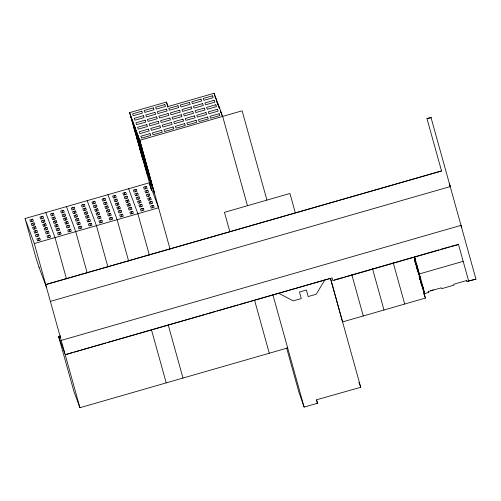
<?xml version="1.0" encoding="UTF-8"?>
<svg xmlns="http://www.w3.org/2000/svg" width="501" height="501" viewBox="0 0 501 501"><rect width="100%" height="100%" fill="white"/><g stroke="black" fill="none" stroke-linecap="round" stroke-linejoin="round"><path stroke-width="0.75" d="M324.736 280.04L316.25 294.237L308.196 296.554L306.38 290.023L299.479 292.008L301.295 298.546L293.235 300.863L278.706 293.285M151.684 190.649L129.596 112.644L166.42 102.047L168.073 106.525L214.102 93.28L222.663 116.42L247.475 205.711M129.596 112.644L139.81 140.261L242.121 110.815L266.933 200.112M25.05 218.536L149.323 182.771L158.573 207.777L34.3 243.536L25.05 218.536L35.966 257.815L39.103 267.49M426.952 118.549L431.067 117.635L426.952 118.549L441.538 170.96L45.71 284.593L441.538 170.96M287.655 347.938L79.922 407.72L73.985 391.676L58.579 336.478L60.652 335.883M58.767 336.979L60.264 336.547M58.905 337.348L60.402 336.916M59.043 337.724L60.54 337.292M72.695 352.541L65.186 354.702L332.088 277.892L332.889 280.635L458.509 244.482L450.938 246.392M74.192 352.109L105.711 343.035M107.214 342.603L151.49 329.865L166.226 382.883M152.223 329.652L205.028 314.459M206.525 314.027L215.53 311.434M217.033 311.002L238.044 304.952M239.547 304.527L248.552 301.934M250.055 301.502L253.807 300.418M334.28 279.965L343.254 277.379M344.744 276.953L412.799 257.364M414.296 256.938L438.97 249.836M440.467 249.404L449.441 246.824M463.131 261.353L419.331 273.953L414.966 262.148M430.472 290.649L433.346 289.822M420.671 282.445L424.779 293.555L428.612 292.452L428.361 291.544L441.4 287.793L441.657 288.701L453.931 285.169L453.674 284.261L466.719 280.51L466.97 281.412L469.13 280.792M475.95 279.151L468.629 280.992L475.95 279.151L430.973 117.391M414.145 257.52L425.412 298.076L342.565 321.918L330.46 278.362M286.635 348.013L298.934 392.264L304.12 407.1L317.509 403.249L316.532 399.798L360.745 387.279L330.485 278.381L254.558 300.205L269.287 353.224M316.288 403.393L317.44 403.061M449.541 184.199L449.359 183.71L450.23 186.591L50.376 301.389M461.578 227.51L460.983 225.369L61.216 340.411M466.531 280.222L466.97 281.412M428.173 291.256L428.612 292.452M415.047 258.773L414.239 256.587L415.423 260.132M417.302 266.895L416.588 264.954L418.059 269.619M415.066 261.178L416.25 264.728L414.778 260.063L415.874 263.369M416.87 266.069L417.684 268.254M416.888 268.254L416.168 266.313L416.275 266.751M420.076 276.878L419.362 274.936L420.834 279.602M416.456 267.428L417.264 269.619M417.84 271.16L419.024 274.711L417.552 270.045L418.648 273.346M419.644 276.051L420.458 278.237M422.712 286.359L421.999 284.418L423.47 289.083M419.093 276.909L419.901 279.101L419.525 277.742M421.285 282.833L420.189 279.533L421.66 284.192L420.708 281.474M422.28 285.532L423.094 287.724M419.562 278.518L420.283 280.46M423.52 292.96L425.412 298.076M358.879 382.219L360.745 387.279M216.075 99.16L215.386 97.294L215.787 98.741M217.271 102.392L217.753 103.688M219.425 108.216L218.718 106.3L219.344 108.529M220.371 110.759L221.085 112.694M144.989 186.829L145.71 188.771M146.367 190.562L147.087 192.503M147.751 194.294L148.471 196.229M149.129 198.027L149.849 199.962M150.513 201.753L151.227 203.694M151.991 205.748L152.705 207.69M134.825 189.754L135.546 191.695M136.203 193.486L136.923 195.428M137.587 197.219L138.301 199.16M138.965 200.951L139.685 202.886M140.349 204.677L141.063 206.619M141.821 208.673L142.541 210.614M128.613 188.733L137.863 213.733L149.342 255.04M124.279 192.791L124.993 194.732M125.657 196.524L126.377 198.459M127.041 200.25L127.755 202.191M128.419 203.982L129.139 205.924M129.797 207.715L130.517 209.656M131.275 211.71L131.995 213.651M114.115 195.716L114.829 197.657M115.493 199.448L116.213 201.389M116.871 203.181L117.591 205.116M118.255 206.907L118.969 208.848M119.633 210.639L120.353 212.581M121.11 214.635L121.831 216.576M107.903 194.695L117.146 219.695L128.625 261.002M103.563 198.753L104.283 200.688M104.947 202.479L105.661 204.421M106.325 206.212L107.045 208.153M107.709 209.944L108.423 211.885M109.086 213.676L109.807 215.618M110.564 217.666L111.278 219.607M93.399 201.678L94.119 203.613M94.783 205.404L95.497 207.345M96.161 209.136L96.881 211.078M97.538 212.869L98.259 214.81M98.922 216.601L99.636 218.542M100.4 220.597L101.114 222.532M87.187 200.657L96.436 225.657L107.915 266.964M82.853 204.709L83.573 206.65M84.231 208.441L84.951 210.382M85.615 212.173L86.329 214.115M86.992 215.906L87.713 217.847M88.376 219.638L89.09 221.58M89.848 223.628L90.568 225.569M72.689 207.633L73.403 209.575M74.067 211.366L74.787 213.307M75.451 215.098L76.165 217.039M76.828 218.831L77.549 220.772M78.206 222.563L78.926 224.504M79.684 226.552L80.404 228.494M66.476 206.619L75.726 231.619L87.199 272.92M62.143 210.67L62.857 212.612M63.521 214.403L64.241 216.344M64.898 218.135L65.618 220.077M66.282 221.868L66.996 223.803M67.66 225.6L68.38 227.535M69.138 229.59L69.858 231.531M51.972 213.595L52.693 215.536M53.356 217.328L54.07 219.269M54.734 221.06L55.454 223.001M56.118 224.792L56.832 226.734M57.496 228.525L58.216 230.46M58.974 232.514L59.694 234.455M45.76 212.574L55.01 237.58L66.489 278.882M41.426 216.632L42.147 218.574M42.81 220.365L43.524 222.306M44.188 224.097L44.908 226.032M45.566 227.823L46.286 229.765M46.95 231.556L47.664 233.497M48.428 235.551L49.142 237.493M31.262 219.557L31.983 221.498M32.64 223.289L33.36 225.231M34.024 227.022L34.738 228.963M35.402 230.754L36.122 232.689M36.786 234.481L37.5 236.422M38.264 238.476L38.978 240.417M38.965 267.121L46.405 287.098M58.579 336.478L64.792 353.268M449.453 183.955L450.136 186.347M458.415 244.237L468.717 281.236M414.515 256.612L424.779 293.555M414.496 259.637L414.872 260.996M393.222 262.731L404.702 304.038M372.512 268.693L383.985 310M351.796 274.654L363.275 315.962M295.308 212.768L289.947 193.486L224.461 212.336L229.821 231.612M316.601 399.986L317.509 403.249M272.926 294.92L304.12 407.1M221.26 113.351L221.893 115.599M220.396 110.827L220.797 112.28M217.735 103.638L218.355 105.868M217.246 102.498L217.866 104.728M216.275 99.881L217.29 103.513M214.102 93.28L215.355 97.783M166.42 102.047L167.879 107.295M139.81 140.261L170.052 249.085M149.323 182.771L151.177 189.447M168.255 325.043L182.99 378.061M34.3 243.536L79.922 407.72M460.983 225.369L461.484 227.266M141.796 111.203L132.59 113.852L133.279 115.712L142.484 113.063L141.796 111.203M153.3 107.89L144.094 110.539L144.783 112.406L153.989 109.757L153.3 107.89M164.81 104.577L155.604 107.227L156.293 109.093L165.499 106.444L164.81 104.577M143.449 115.681L134.243 118.33L134.938 120.196L144.138 117.541L143.449 115.681M154.959 112.368L145.753 115.017L146.442 116.883L155.648 114.234L154.959 112.368M166.464 109.055L157.258 111.704L157.947 113.57L167.152 110.921L166.464 109.055M177.974 105.742L168.768 108.391L169.457 110.258L178.663 107.609L177.974 105.742M189.478 102.429L180.272 105.078L180.961 106.945L190.167 104.296L189.478 102.429M200.982 99.123L191.783 101.772L192.472 103.638L201.678 100.989L200.982 99.123M212.493 95.81L203.287 98.459L203.976 100.325L213.182 97.676L212.493 95.81M145.108 120.159L135.903 122.808L136.591 124.674L145.797 122.025L145.108 120.159M156.613 116.846L147.407 119.495L148.096 121.361L157.301 118.712L156.613 116.846M168.123 113.533L158.917 116.182L159.606 118.048L168.812 115.399L168.123 113.533M179.627 110.22L170.421 112.869L171.11 114.735L180.316 112.086L179.627 110.22M191.138 106.913L181.932 109.562L182.621 111.422L191.827 108.773L191.138 106.913M202.642 103.601L193.436 106.25L194.125 108.116L203.331 105.467L202.642 103.601M214.146 100.288L204.94 102.937L205.635 104.803L214.841 102.154L214.146 100.288M146.762 124.636L137.556 127.285L138.245 129.152L147.451 126.502L146.762 124.636M158.272 121.323L149.066 123.972L149.755 125.839L158.961 123.19L158.272 121.323M169.776 118.011L160.57 120.66L161.259 122.526L170.465 119.877L169.776 118.011M181.287 114.698L172.081 117.347L172.77 119.213L181.976 116.564L181.287 114.698M192.791 111.391L183.585 114.04L184.274 115.9L193.48 113.251L192.791 111.391M204.295 108.078L195.089 110.727L195.785 112.593L204.99 109.944L204.295 108.078M215.806 104.765L206.6 107.414L207.289 109.281L216.495 106.632L215.806 104.765M148.421 129.114L139.215 131.763L139.904 133.629L149.11 130.98L148.421 129.114M159.925 125.801L150.72 128.45L151.408 130.316L160.614 127.667L159.925 125.801M171.436 122.488L162.23 125.137L162.919 127.004L172.125 124.354L171.436 122.488M182.94 119.175L173.734 121.824L174.423 123.691L183.629 121.042L182.94 119.175M194.444 115.869L185.245 118.518L185.934 120.378L195.139 117.729L194.444 115.869M205.955 112.556L196.749 115.205L197.438 117.071L206.644 114.422L205.955 112.556M217.459 109.243L208.253 111.892L208.948 113.758L218.154 111.109L217.459 109.243M150.075 133.592L140.869 136.241L141.558 138.107L150.763 135.458L150.075 133.592M161.585 130.279L152.379 132.928L153.068 134.794L162.274 132.145L161.585 130.279M173.089 126.966L163.883 129.615L164.572 131.481L173.778 128.832L173.089 126.966M184.6 123.653L175.394 126.302L176.083 128.168L185.289 125.519L184.6 123.653M196.104 120.346L186.898 122.995L187.587 124.862L196.793 122.206L196.104 120.346M207.608 117.034L198.402 119.683L199.097 121.549L208.303 118.9L207.608 117.034M219.119 113.721L209.913 116.37L210.602 118.236L219.807 115.587L219.119 113.721M32.703 219.144L29.822 219.97L30.542 221.912L33.417 221.085L32.703 219.144M42.867 216.219L39.986 217.046L40.706 218.987L43.581 218.16L42.867 216.219M53.413 213.182L50.538 214.008L51.252 215.95L54.133 215.123L53.413 213.182M63.577 210.257L60.702 211.084L61.416 213.025L64.297 212.199L63.577 210.257M74.129 207.22L71.248 208.047L71.969 209.988L74.843 209.161L74.129 207.22M84.293 204.295L81.412 205.122L82.133 207.063L85.007 206.237L84.293 204.295M94.839 201.264L91.965 202.091L92.679 204.032L95.559 203.199L94.839 201.264M105.003 198.333L102.129 199.166L102.843 201.101L105.724 200.275L105.003 198.333M115.549 195.302L112.675 196.129L113.395 198.07L116.27 197.244L115.549 195.302M125.713 192.378L122.839 193.204L123.559 195.146L126.434 194.313L125.713 192.378M136.266 189.34L133.385 190.167L134.105 192.108L136.98 191.282L136.266 189.34M146.43 186.416L143.549 187.242L144.269 189.184L147.144 188.357L146.43 186.416M34.081 222.876L31.206 223.703L31.92 225.644L34.801 224.817L34.081 222.876M44.245 219.952L41.37 220.778L42.084 222.72L44.965 221.887L44.245 219.952M54.797 216.914L51.916 217.741L52.636 219.682L55.511 218.856L54.797 216.914M64.961 213.99L62.08 214.816L62.8 216.758L65.675 215.931L64.961 213.99M75.507 210.952L72.632 211.779L73.346 213.72L76.227 212.894L75.507 210.952M85.671 208.028L82.797 208.854L83.51 210.796L86.391 209.969L85.671 208.028M96.217 204.99L93.343 205.823L94.063 207.758L96.937 206.932L96.217 204.99M106.381 202.066L103.507 202.892L104.227 204.834L107.101 204.007L106.381 202.066M116.933 199.035L114.053 199.861L114.773 201.803L117.647 200.97L116.933 199.035M127.097 196.104L124.217 196.937L124.937 198.878L127.811 198.045L127.097 196.104M137.643 193.073L134.769 193.9L135.483 195.841L138.364 195.014L137.643 193.073M147.808 190.148L144.933 190.975L145.647 192.916L148.528 192.09L147.808 190.148M35.465 226.609L32.584 227.435L33.304 229.377L36.178 228.544L35.465 226.609M45.629 223.678L42.748 224.511L43.468 226.452L46.343 225.619L45.629 223.678M56.175 220.647L53.3 221.473L54.014 223.415L56.895 222.588L56.175 220.647M66.339 217.722L63.464 218.549L64.178 220.49L67.059 219.663L66.339 217.722M76.885 214.685L74.01 215.511L74.73 217.453L77.605 216.626L76.885 214.685M87.049 211.76L84.174 212.587L84.894 214.528L87.769 213.702L87.049 211.76M97.601 208.723L94.72 209.55L95.441 211.491L98.315 210.664L97.601 208.723M107.765 205.798L104.884 206.625L105.605 208.566L108.479 207.74L107.765 205.798M118.311 202.761L115.437 203.594L116.151 205.529L119.031 204.702L118.311 202.761M128.475 199.836L125.601 200.669L126.315 202.604L129.195 201.778L128.475 199.836M139.028 196.805L136.147 197.632L136.867 199.573L139.741 198.74L139.028 196.805M149.192 193.881L146.311 194.707L147.031 196.649L149.905 195.816L149.192 193.881M36.842 230.335L33.968 231.168L34.682 233.103L37.562 232.276L36.842 230.335M47.006 227.41L44.132 228.243L44.846 230.178L47.727 229.352L47.006 227.41M57.552 224.379L54.678 225.206L55.398 227.147L58.273 226.314L57.552 224.379M67.716 221.455L64.842 222.281L65.562 224.223L68.437 223.39L67.716 221.455M78.269 218.417L75.388 219.244L76.108 221.185L78.983 220.359L78.269 218.417M88.433 215.493L85.552 216.319L86.272 218.261L89.147 217.434L88.433 215.493M98.979 212.455L96.104 213.282L96.818 215.223L99.699 214.397L98.979 212.455M109.143 209.531L106.268 210.357L106.982 212.299L109.863 211.472L109.143 209.531M119.695 206.493L116.814 207.32L117.535 209.261L120.409 208.435L119.695 206.493M129.859 203.569L126.978 204.395L127.699 206.337L130.573 205.51L129.859 203.569M140.405 200.532L137.531 201.364L138.245 203.306L141.125 202.473L140.405 200.532M150.569 197.607L147.695 198.44L148.409 200.375L151.289 199.548L150.569 197.607M38.22 234.067L35.346 234.894L36.066 236.835L38.94 236.009L38.22 234.067M48.384 231.143L45.51 231.969L46.23 233.911L49.104 233.084L48.384 231.143M58.936 228.105L56.056 228.938L56.776 230.88L59.65 230.047L58.936 228.105M69.1 225.181L66.22 226.014L66.94 227.949L69.814 227.122L69.1 225.181M79.646 222.15L76.772 222.976L77.486 224.918L80.367 224.091L79.646 222.15M89.811 219.225L86.936 220.052L87.65 221.993L90.531 221.16L89.811 219.225M100.363 216.188L97.482 217.014L98.202 218.956L101.077 218.129L100.363 216.188M110.527 213.263L107.646 214.09L108.366 216.031L111.241 215.205L110.527 213.263M121.073 210.226L118.198 211.053L118.912 212.994L121.793 212.167L121.073 210.226M131.237 207.301L128.362 208.128L129.076 210.069L131.957 209.243L131.237 207.301M141.783 204.264L138.909 205.097L139.629 207.032L142.503 206.205L141.783 204.264M151.947 201.339L149.073 202.166L149.793 204.107L152.667 203.281L151.947 201.339M39.698 238.063L36.823 238.889L37.537 240.831L40.418 240.004L39.698 238.063M49.862 235.138L46.988 235.965L47.708 237.906L50.582 237.079L49.862 235.138M60.414 232.101L57.534 232.927L58.254 234.869L61.128 234.042L60.414 232.101M70.578 229.176L67.698 230.003L68.418 231.944L71.292 231.118L70.578 229.176M81.124 226.139L78.25 226.966L78.964 228.907L81.845 228.08L81.124 226.139M91.288 223.214L88.414 224.041L89.128 225.982L92.009 225.156L91.288 223.214M101.835 220.177L98.96 221.01L99.68 222.951L102.555 222.118L101.835 220.177M111.999 217.252L109.124 218.085L109.844 220.02L112.719 219.194L111.999 217.252M122.551 214.221L119.67 215.048L120.39 216.989L123.265 216.163L122.551 214.221M132.715 211.297L129.834 212.123L130.554 214.065L133.429 213.232L132.715 211.297M143.261 208.259L140.386 209.086L141.1 211.027L143.981 210.201L143.261 208.259M153.425 205.335L150.55 206.161L151.271 208.103L154.145 207.276L153.425 205.335M131.581 118.555L130.893 116.689L134.005 127.267L131.581 118.555M133.241 123.033L132.546 121.167L135.658 131.744L133.241 123.033M134.894 127.511L134.205 125.645L137.318 136.222L134.894 127.511M136.554 131.988L135.859 130.122L138.971 140.7L136.554 131.988M138.207 136.466L137.518 134.6L140.631 145.177L138.207 136.466M139.867 140.944L139.172 139.078L142.284 149.655L139.867 140.944M134.606 129.446L133.917 127.58L137.03 138.157L134.606 129.446M136.266 133.924L135.577 132.057L138.683 142.635L136.266 133.924M137.919 138.401L137.23 136.535L140.343 147.112L137.919 138.401M139.579 142.879L138.89 141.013L141.996 151.59L139.579 142.879M141.232 147.357L140.543 145.49L143.655 156.068L141.232 147.357M142.891 151.834L142.203 149.968L145.309 160.545L142.891 151.834M137.637 140.336L136.942 138.47L140.055 149.047L137.637 140.336M139.291 144.814L138.602 142.948L141.714 153.525L139.291 144.814M140.95 149.292L140.255 147.426L143.367 158.003L140.95 149.292M142.603 153.769L141.915 151.903L145.027 162.481L142.603 153.769M144.263 158.247L143.568 156.381L146.68 166.958L144.263 158.247M145.916 162.725L145.227 160.859L148.34 171.436L145.916 162.725M140.662 151.227L139.973 149.361L143.079 159.938L140.662 151.227M142.315 155.705L141.626 153.838L144.739 164.416L142.315 155.705M143.975 160.182L143.286 158.316L146.392 168.893L143.975 160.182M145.628 164.66L144.939 162.794L148.052 173.371L145.628 164.66M147.288 169.138L146.599 167.271L149.705 177.849L147.288 169.138M148.941 173.615L148.252 171.749L151.365 182.326L148.941 173.615M145.346 166.589L144.651 164.729L147.764 175.306L145.346 166.589M147 171.066L146.311 169.206L149.423 179.784L147 171.066M148.659 175.55L147.964 173.684L151.077 184.262L148.659 175.55M150.313 180.028L149.624 178.162L152.736 188.739L150.313 180.028M151.972 184.506L151.277 182.64L154.389 193.217L151.972 184.506"/></g></svg>
